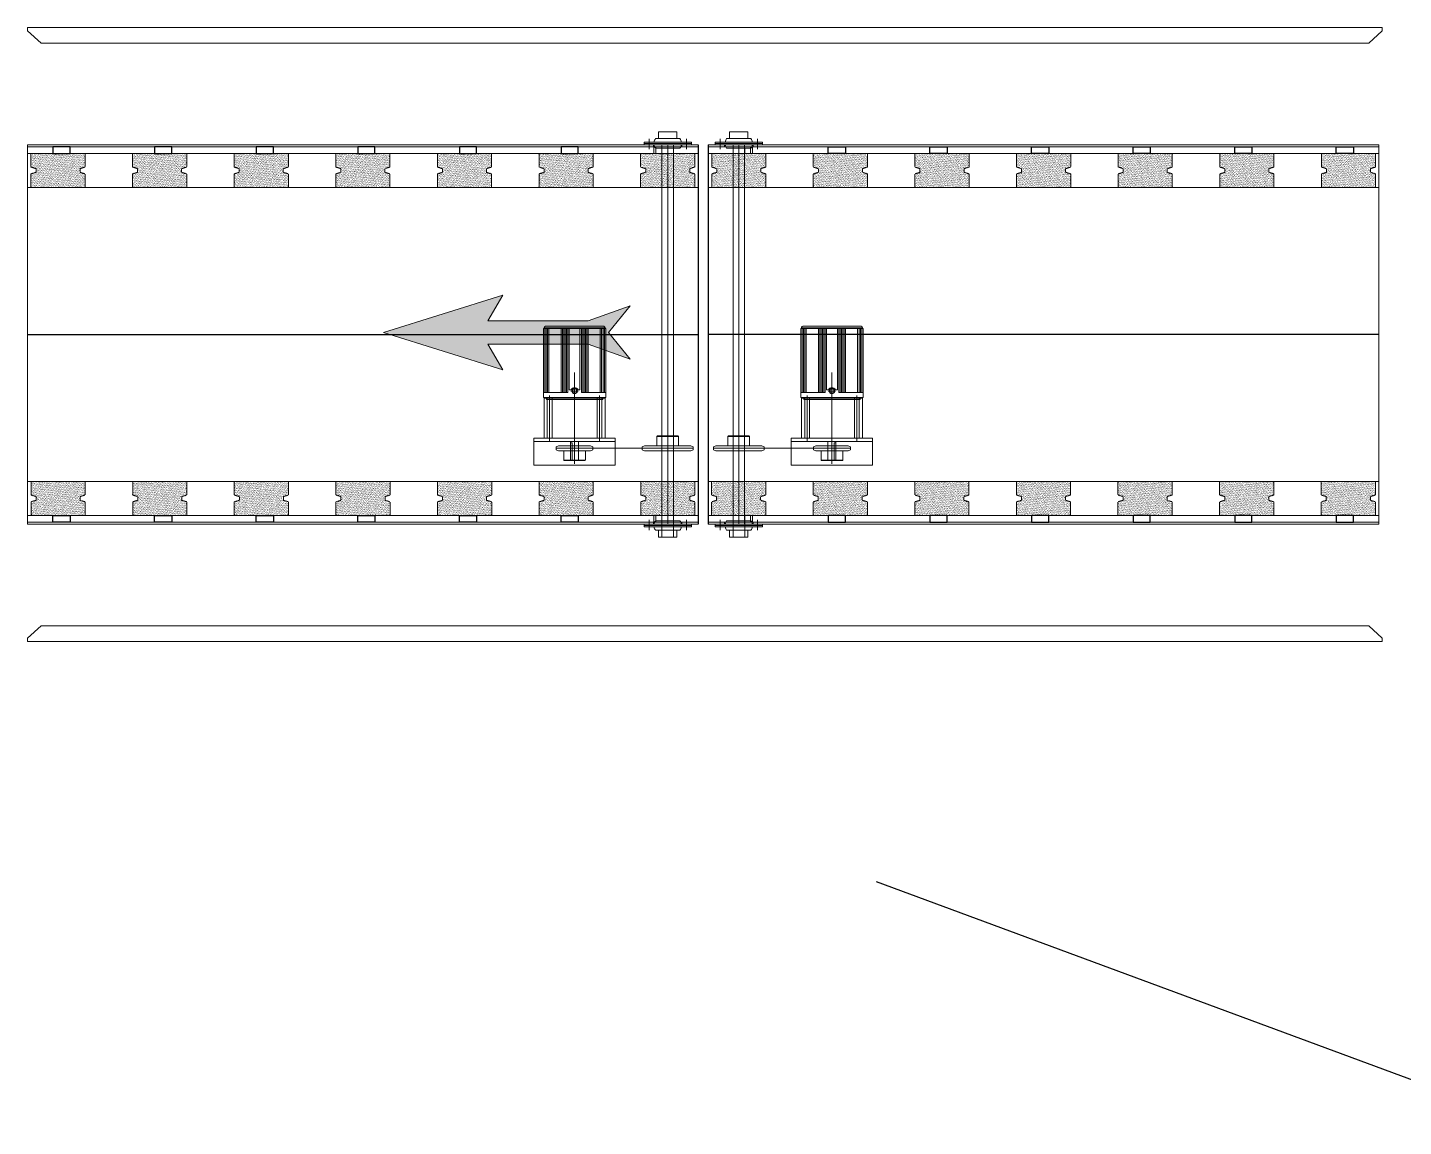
# Model space of a CAD drawing. Header units: millimetres. Extents: x 2676 to 14409, y -484 to 4878.
# Drawn here: x 11016 to 13047, y 914 to 2536 of the extents above; entities that cross this region are included whole.
import ezdxf
from ezdxf.lldxf.tags import DXFTag

# ---------------------------------------------------------------- set-up
doc = ezdxf.new("R2010")
doc.units = ezdxf.units.MM
for name, pattern in [('DASHED', [0.75, 0.5, -0.25]), ('DASHED2', [0.375, 0.25, -0.125]), ('HIDDENX2', [0.75, 0.5, -0.25])]:
    doc.linetypes.add(name, pattern=pattern)
for name, color, linetype, lineweight in [('1', 1, 'Continuous', 20), ('2', 5, 'Continuous', 18), ('3', 3, 'HIDDENX2', 18), ('8', 35, 'Continuous', 5), ('c', 32, 'Continuous', 18), ('LL', 2, 'DASHED', 18), ('空板返回层', 3, 'Continuous', 15), ('粗实线', 7, 'Continuous', 25)]:
    doc.layers.add(name, color=color, linetype=linetype, lineweight=lineweight)
doc.layers.add('l-wire-jj', color=2, linetype='Continuous')
tags = doc.linetypes.add('DIVIDE', pattern=[1.25, 0.5, -0.25, 0, -0.25, 0, -0.25]).pattern_tags.tags
tags[14:15] = [DXFTag(74, 4), DXFTag(75, 0), DXFTag(340, '0'), DXFTag(46, 1.0), DXFTag(50, 0.0), DXFTag(44, 0.0), DXFTag(45, 0.0)]
tags[12:13] = [DXFTag(74, 4), DXFTag(75, 0), DXFTag(340, '0'), DXFTag(46, 1.0), DXFTag(50, 0.0), DXFTag(44, 0.0), DXFTag(45, 0.0)]
tags[10:11] = [DXFTag(74, 4), DXFTag(75, 0), DXFTag(340, '0'), DXFTag(46, 1.0), DXFTag(50, 0.0), DXFTag(44, 0.0), DXFTag(45, 0.0)]
tags[8:9] = [DXFTag(74, 4), DXFTag(75, 0), DXFTag(340, '0'), DXFTag(46, 1.0), DXFTag(50, 0.0), DXFTag(44, 0.0), DXFTag(45, 0.0)]
tags[6:7] = [DXFTag(74, 4), DXFTag(75, 0), DXFTag(340, '0'), DXFTag(46, 1.0), DXFTag(50, 0.0), DXFTag(44, 0.0), DXFTag(45, 0.0)]
tags[4:5] = [DXFTag(74, 4), DXFTag(75, 0), DXFTag(340, '0'), DXFTag(46, 1.0), DXFTag(50, 0.0), DXFTag(44, 0.0), DXFTag(45, 0.0)]

# ---------------------------------------------------------------- blocks, each defined once
blk = doc.blocks.new('RTHRHY')
blk.add_hatch(color=1).paths.add_polyline_path([(88631, 110716.2), (88662.2, 110727.2), (88646.2, 110707.5), (88662.2, 110687.9), (88631, 110698.9), (88557.1, 110698.9), (88568.1, 110680), (88480.1, 110707.5), (88568.1, 110735.1), (88557.1, 110716.2)])
at = {"layer": '8', "color": 1, "linetype": 'Continuous'}
for p, q in [((88480.1, 110707.5, 74.1), (88568.1, 110735.1, 74.1)), ((88568.1, 110735.1, 74.1), (88557.1, 110716.2, 74.1)), ((88631, 110716.2, 74.1), (88662.2, 110727.2, 74.1)), ((88662.2, 110727.2, 74.1), (88646.2, 110707.5, 74.1)), ((88557.1, 110716.2, 74.1), (88631, 110716.2, 74.1)), ((88480.1, 110707.5, 74.1), (88568.1, 110680, 74.1)), ((88568.1, 110680, 74.1), (88557.1, 110698.9, 74.1)), ((88557.1, 110698.9, 74.1), (88631, 110698.9, 74.1)), ((88631, 110698.9, 74.1), (88662.2, 110687.9, 74.1)), ((88662.2, 110687.9, 74.1), (88646.2, 110707.5, 74.1))]:
    blk.add_line(p, q, dxfattribs=at)
blk = doc.blocks.new('gh')
h = blk.add_hatch()
h.set_pattern_fill('AR-SAND', color=4, scale=0.05, style=0)
edge = h.paths.add_edge_path(flags=0)
edge.add_arc((291448.5, 65869.2), 0.75, 270, 360)
edge.add_line((291449.2, 65869.2), (291449.2, 65887.8))
edge.add_arc((291448.5, 65887.8), 0.75, 0, 73.3008)
edge.add_line((291448.7, 65888.6), (291442.3, 65890.5))
edge.add_arc((291442.5, 65891.2), 0.75, 180, 253.3008, ccw=False)
edge.add_line((291441.7, 65891.2), (291441.7, 65895.6))
edge.add_arc((291442.5, 65895.6), 0.75, 106.6992, 180, ccw=False)
edge.add_line((291442.3, 65896.3), (291448.7, 65898.2))
edge.add_arc((291448.5, 65899), 0.75, 286.6992, 360)
edge.add_line((291449.2, 65899), (291449.2, 65917.7))
edge.add_arc((291448.5, 65917.7), 0.75, 0, 90)
edge.add_line((291448.5, 65918.4), (291409.2, 65918.4))
edge.add_line((291409.2, 65918.4), (291370, 65918.4))
edge.add_arc((291370, 65917.7), 0.75, 90, 180)
edge.add_line((291369.2, 65917.7), (291369.2, 65899))
edge.add_arc((291370, 65899), 0.75, 180, 253.3008)
edge.add_line((291369.8, 65898.2), (291376.2, 65896.3))
edge.add_arc((291376, 65895.6), 0.75, 0, 73.3008, ccw=False)
edge.add_line((291376.7, 65895.6), (291376.7, 65891.2))
edge.add_arc((291376, 65891.2), 0.75, 286.6992, 360, ccw=False)
edge.add_line((291376.2, 65890.5), (291369.8, 65888.6))
edge.add_arc((291370, 65887.8), 0.75, 106.6992, 180)
edge.add_line((291369.2, 65887.8), (291369.2, 65869.2))
edge.add_arc((291370, 65869.2), 0.75, 180, 270)
edge.add_line((291370, 65868.4), (291409.2, 65868.4))
edge.add_line((291409.2, 65868.4), (291448.5, 65868.4))
at = {"layer": '3', "lineweight": 0}
for p, q in [((291369.2, 65917.7), (291369.2, 65899)), ((291449.2, 65917.7), (291449.2, 65899)), ((291369.8, 65898.2), (291376.2, 65896.3)), ((291376.7, 65895.6), (291376.7, 65891.2)), ((291441.7, 65895.6), (291441.7, 65891.2)), ((291448.7, 65898.2), (291442.3, 65896.3)), ((291369.2, 65887.8), (291369.2, 65869.2)), ((291376.2, 65890.5), (291369.8, 65888.6)), ((291442.3, 65890.5), (291448.7, 65888.6)), ((291449.2, 65887.8), (291449.2, 65869.2))]:
    blk.add_line(p, q, dxfattribs=at)
for centre, start, end in [((291370, 65917.7), 90, 180), ((291448.5, 65917.7), 0, 90), ((291370, 65899), 180, 253.3008), ((291376, 65895.6), 0, 73.3008), ((291376, 65891.2), 286.6992, 360), ((291442.5, 65895.6), 106.6992, 180), ((291442.5, 65891.2), 180, 253.3008), ((291448.5, 65899), 286.6992, 360), ((291370, 65887.8), 106.6992, 180), ((291448.5, 65887.8), 0, 73.3008), ((291370, 65869.2), 180, 270), ((291448.5, 65869.2), 270, 0)]:
    blk.add_arc(centre, 0.75, start, end, dxfattribs=at)
at = {"layer": 'Defpoints', "color": 3, "linetype": 'DASHED', "lineweight": 0}
for p in [(291369.5, 65898.4), (291449, 65898.4)]:
    blk.add_point(p, dxfattribs=at)
at = {"layer": '粗实线', "lineweight": 0}
for p, q in [((291404.2, 65918.4), (291370, 65918.4)), ((291448.5, 65918.4), (291370, 65918.4)), ((291370, 65868.4), (291404.2, 65868.4)), ((291370, 65868.4), (291448.5, 65868.4))]:
    blk.add_line(p, q, dxfattribs=at)
blk = doc.blocks.new('erhgrth')
at = {"color": 1}
blk.add_line((23774.2, 98991.4, -468.3), (23774.2, 98001.4, -468.3), dxfattribs=at)
at = {"color": 1, "elevation": -888.1}
for points in [[(23497.2, 98953.9), (23507.2, 98953.9), (23507.2, 98928.5), (23497.2, 98928.5)], [(24051.2, 98953.9), (24041.2, 98953.9), (24041.2, 98928.5), (24051.2, 98928.5)], [(23497.2, 98803.9), (23507.2, 98803.9), (23507.2, 98778.5), (23497.2, 98778.5)], [(24051.2, 98803.9), (24041.2, 98803.9), (24041.2, 98778.5), (24051.2, 98778.5)], [(23497.2, 98653.9), (23507.2, 98653.9), (23507.2, 98628.5), (23497.2, 98628.5)], [(24051.2, 98653.9), (24041.2, 98653.9), (24041.2, 98628.5), (24051.2, 98628.5)], [(23497.2, 98503.9), (23507.2, 98503.9), (23507.2, 98478.5), (23497.2, 98478.5)], [(24051.2, 98503.9), (24041.2, 98503.9), (24041.2, 98478.5), (24051.2, 98478.5)], [(23497.2, 98353.9), (23507.2, 98353.9), (23507.2, 98328.5), (23497.2, 98328.5)], [(24051.2, 98353.9), (24041.2, 98353.9), (24041.2, 98328.5), (24051.2, 98328.5)], [(23497.2, 98203.9), (23507.2, 98203.9), (23507.2, 98178.5), (23497.2, 98178.5)], [(24051.2, 98203.9), (24041.2, 98203.9), (24041.2, 98178.5), (24051.2, 98178.5)]]:
    blk.add_lwpolyline(points, close=True, dxfattribs=at)
at = {"layer": '1', "lineweight": 0}
for p, q in [((23617.4, 98220.7, -888.1), (23684.2, 98220.7, -888.1)), ((23690.7, 98178.5, -888.1), (23690.7, 98189.2, -888.1)), ((23583.1, 98183.9, -888.1), (23625.4, 98183.9, -888.1)), ((23605.3, 98183.9, -888.1), (23718, 98183.9, -888.1)), ((23617.4, 98147.2, -888.1), (23684.2, 98147.2, -888.1)), ((23500.5, 98073.9, -888.1), (23485.3, 98073.9, -888.1)), ((24047.9, 98073.9, -888.1), (24063.1, 98073.9, -888.1)), ((23500.5, 98018.9, -888.1), (23485.3, 98018.9, -888.1)), ((24047.9, 98018.9, -888.1), (24063.1, 98018.9, -888.1))]:
    blk.add_line(p, q, dxfattribs=at)
at = {"layer": '2', "color": 3, "linetype": 'Continuous', "lineweight": 0}
for p, q in [((23494.2, 98001.4, -96.4), (23494.2, 98991.4, -1536.9)), ((24054.2, 98001.4, -96.4), (24054.2, 98991.4, -1536.9))]:
    blk.add_line(p, q, dxfattribs=at)
at = {"layer": '2', "lineweight": 0}
for p, q in [((23621.2, 98224.2, -888.1), (23681.2, 98224.2, -888.1)), ((23621.2, 98217.2, -888.1), (23681.2, 98217.2, -888.1)), ((23589.2, 98187.4, -888.1), (23614.2, 98187.4, -888.1)), ((23614.2, 98189.9, -888.1), (23614.2, 98187.4, -888.1)), ((23621.2, 98150.7, -888.1), (23681.2, 98150.7, -888.1)), ((23621.2, 98143.7, -888.1), (23681.2, 98143.7, -888.1))]:
    blk.add_line(p, q, dxfattribs=at)
at = {"layer": '2', "linetype": 'Continuous', "lineweight": 0}
for p, q in [((23485.2, 98064.4, -888.1), (23485.2, 98028.4, -888.1)), ((23494.2, 98081.4, -888.1), (23490.2, 98081.4, -888.1)), ((23490.2, 98081.4, -888.1), (23490.2, 98011.4, -888.1)), ((23492.2, 98081.4, -888.1), (23492.2, 98011.4, -888.1)), ((23497.2, 98067.4, -888.1), (23494.2, 98067.4, -888.1)), ((24054.2, 98081.4, -888.1), (24058.2, 98081.4, -888.1)), ((24056.2, 98081.4, -888.1), (24056.2, 98011.4, -888.1)), ((24058.2, 98081.4, -888.1), (24058.2, 98011.4, -888.1)), ((24063.2, 98064.4, -888.1), (24063.2, 98028.4, -888.1)), ((23485.2, 98059.9, -888.1), (23475.2, 98059.9, -888.1)), ((23475.2, 98059.9, -888.1), (23475.2, 98032.9, -888.1)), ((24063.2, 98059.9, -888.1), (24073.2, 98059.9, -888.1)), ((24073.2, 98059.9, -888.1), (24073.2, 98032.9, -888.1)), ((23485.2, 98032.9, -888.1), (23475.2, 98032.9, -888.1)), ((23497.2, 98025.4, -888.1), (23494.2, 98025.4, -888.1)), ((24063.2, 98032.9, -888.1), (24073.2, 98032.9, -888.1)), ((23494.2, 98011.4, -888.1), (23490.2, 98011.4, -888.1)), ((24054.2, 98011.4, -888.1), (24058.2, 98011.4, -888.1))]:
    blk.add_line(p, q, dxfattribs=at)
for centre, start, end in [((23491.4, 98056, -888.1), 96.9101, 126.6927), ((23492.9, 98056, -888.1), 53.3073, 83.0899), ((24055.4, 98056, -888.1), 96.9101, 126.6927), ((24056.9, 98056, -888.1), 53.3073, 83.0899), ((23491.4, 98036.8, -888.1), 233.3073, 263.0899), ((23492.9, 98036.8, -888.1), 276.9101, 306.6927), ((24055.4, 98036.8, -888.1), 233.3073, 263.0899), ((24056.9, 98036.8, -888.1), 276.9101, 306.6927)]:
    blk.add_arc(centre, 10.5, start, end, dxfattribs=at)
at = {"layer": '3', "lineweight": 0}
for p, q in [((23991.2, 98990, -600.2), (23991.2, 98985.2, -600.2)), ((24041.2, 98985.2, -600.2), (24041.2, 98990, -600.2)), ((23589.2, 98189.9, -888.1), (23616.2, 98189.9, -888.1)), ((23589.2, 98177.9, -888.1), (23616.2, 98177.9, -888.1)), ((23507.2, 98006.4, -888.1), (23507.2, 98001.6, -888.1)), ((23557.2, 98001.6, -888.1), (23557.2, 98006.4, -888.1))]:
    blk.add_line(p, q, dxfattribs=at)
at = {"layer": 'c', "color": 6, "linetype": 'DIVIDE', "lineweight": 0}
blk.add_line((23606.2, 98211.2, -888.1), (23606.2, 98008.7, -888.1), dxfattribs=at)
at = {"layer": 'c', "lineweight": 0}
blk.add_line((23494.2, 98046.4, -287.8), (24054.2, 98046.4, -287.8), dxfattribs=at)
at = {"layer": 'l-wire-jj', "color": 4}
blk.add_line((24054.2, 98001.4), (23494.2, 98001.4), dxfattribs=at)
at = {"layer": 'LL', "color": 4, "lineweight": 0}
for p, q in [((23497.2, 98066.9, -888.1), (23507.2, 98066.9, -888.1)), ((24041.2, 98066.9, -888.1), (24051.2, 98066.9, -888.1))]:
    blk.add_line(p, q, dxfattribs=at)
at = {"layer": '空板返回层', "ltscale": 0.5}
blk.add_line((23494.2, 98991.4, 106.8), (24054.2, 98991.4, -1043.4), dxfattribs=at)
at = {"layer": '粗实线', "lineweight": 0}
for p, q in [((23497.2, 98001.4, -96.4), (23497.2, 98991.4, -1536.9)), ((23507.2, 98001.4, -888.1), (23507.2, 98991.4, -888.1)), ((23557.2, 98991.4, -888.1), (23557.2, 98001.4, -888.1)), ((24041.2, 98991.4, -1392.8), (23991.2, 98991.4, -1392.8)), ((23991.2, 98991.4, -1392.8), (23991.2, 98001.4, -1392.8)), ((24041.2, 98001.4, -1392.8), (24041.2, 98991.4, -1392.8)), ((24051.2, 98001.4, -96.4), (24051.2, 98991.4, -1536.9)), ((23581.2, 98243.9, -888.1), (23621.2, 98243.9, -888.1)), ((23581.2, 98243.9, -888.1), (23581.2, 98123.9, -888.1)), ((23616.2, 98243.9, -888.1), (23616.2, 98123.9, -888.1)), ((23621.2, 98243.9, -888.1), (23621.2, 98123.9, -888.1)), ((23621.2, 98228.9, -888.1), (23621.2, 98138.9, -888.1)), ((23621.2, 98228.9, -888.1), (23680.2, 98228.9, -888.1)), ((23681.2, 98227.9, -888.1), (23680.2, 98228.9, -888.1)), ((23680.2, 98138.9, -888.1), (23680.2, 98228.9, -888.1)), ((23783.2, 98229.9, -888.1), (23681.2, 98229.9, -888.1)), ((23681.2, 98229.9, -888.1), (23681.2, 98183.9, -888.1)), ((23681.2, 98227.9, -888.1), (23681.2, 98139.9, -888.1)), ((23688.7, 98229.9, -888.1), (23688.7, 98193.9, -888.1)), ((23783.2, 98227.9, -888.1), (23688.7, 98227.9, -888.1)), ((23783.2, 98229.9, -888.1), (23783.2, 98183.9, -888.1)), ((23783.2, 98228.9, -888.1), (23784.2, 98228.9, -888.1)), ((23784.2, 98228.9, -888.1), (23784.2, 98183.9, -888.1)), ((23786.2, 98226.9, -888.1), (23786.2, 98183.9, -888.1)), ((23604, 98211.2, -888.1), (23602.5, 98207.7, -888.1)), ((23602.5, 98160.2, -888.1), (23602.5, 98207.7, -888.1)), ((23604, 98211.2, -888.1), (23608.3, 98211.2, -888.1)), ((23608.3, 98211.2, -888.1), (23609.8, 98207.7, -888.1)), ((23609.8, 98207.7, -888.1), (23609.8, 98160.2, -888.1)), ((23680.2, 98225.4, -888.1), (23678.2, 98225.4, -888.1)), ((23678.2, 98225.4, -888.1), (23678.2, 98183.9, -888.1)), ((23680.2, 98226.4, -888.1), (23681.2, 98226.4, -888.1)), ((23680.2, 98226.4, -888.1), (23680.2, 98183.9, -888.1)), ((23783.2, 98225.9, -888.1), (23688.7, 98225.9, -888.1)), ((23783.2, 98223.9, -888.1), (23688.7, 98223.9, -888.1)), ((23783.2, 98221.9, -888.1), (23688.7, 98221.9, -888.1)), ((23588.8, 98199.9, -888.1), (23602.5, 98199.9, -888.1)), ((23616.2, 98201.9, -888.1), (23616.2, 98165.9, -888.1)), ((23783.2, 98203.9, -888.1), (23688.7, 98203.9, -888.1)), ((23783.2, 98201.9, -888.1), (23688.7, 98201.9, -888.1)), ((23783.2, 98199.9, -888.1), (23688.7, 98199.9, -888.1)), ((23783.2, 98197.9, -888.1), (23688.7, 98197.9, -888.1)), ((23783.2, 98195.9, -888.1), (23688.7, 98195.9, -888.1)), ((23783.2, 98193.9, -888.1), (23688.7, 98193.9, -888.1)), ((23692.7, 98191.9, -888.1), (23692.7, 98189.1, -888.1)), ((23783.2, 98191.9, -888.1), (23692.7, 98191.9, -888.1)), ((23588.8, 98167.9, -888.1), (23602.5, 98167.9, -888.1)), ((23678.2, 98142.4, -888.1), (23678.2, 98183.9, -888.1)), ((23680.2, 98141.4, -888.1), (23680.2, 98183.9, -888.1)), ((23681.2, 98137.9, -888.1), (23681.2, 98183.9, -888.1)), ((23688.7, 98137.9, -888.1), (23688.7, 98173.9, -888.1)), ((23783.2, 98173.9, -888.1), (23688.7, 98173.9, -888.1)), ((23783.2, 98171.9, -888.1), (23688.7, 98171.9, -888.1)), ((23783.2, 98169.9, -888.1), (23688.7, 98169.9, -888.1)), ((23783.2, 98167.9, -888.1), (23688.7, 98167.9, -888.1)), ((23692.7, 98175.9, -888.1), (23692.7, 98178.7, -888.1)), ((23783.2, 98175.9, -888.1), (23692.7, 98175.9, -888.1)), ((23783.2, 98137.9, -888.1), (23783.2, 98183.9, -888.1)), ((23784.2, 98138.9, -888.1), (23784.2, 98183.9, -888.1)), ((23786.2, 98140.9, -888.1), (23786.2, 98183.9, -888.1)), ((24041.2, 98168.9, -888.1), (24041.2, 98001.4, -888.1)), ((24041.2, 98001.4, -888.1), (24041.2, 98168.9, -888.1)), ((23604, 98156.7, -888.1), (23602.5, 98160.2, -888.1)), ((23608.3, 98156.7, -888.1), (23604, 98156.7, -888.1)), ((23608.3, 98156.7, -888.1), (23609.8, 98160.2, -888.1)), ((23783.2, 98165.9, -888.1), (23688.7, 98165.9, -888.1)), ((23783.2, 98163.9, -888.1), (23688.7, 98163.9, -888.1)), ((23783.2, 98145.9, -888.1), (23688.7, 98145.9, -888.1)), ((23621.2, 98138.9, -888.1), (23680.2, 98138.9, -888.1)), ((23680.2, 98142.4, -888.1), (23678.2, 98142.4, -888.1)), ((23680.2, 98141.4, -888.1), (23681.2, 98141.4, -888.1)), ((23680.2, 98138.9, -888.1), (23681.2, 98139.9, -888.1)), ((23783.2, 98137.9, -888.1), (23681.2, 98137.9, -888.1)), ((23783.2, 98143.9, -888.1), (23688.7, 98143.9, -888.1)), ((23783.2, 98141.9, -888.1), (23688.7, 98141.9, -888.1)), ((23783.2, 98139.9, -888.1), (23688.7, 98139.9, -888.1)), ((23783.2, 98138.9, -888.1), (23784.2, 98138.9, -888.1)), ((23581.2, 98123.9, -888.1), (23621.2, 98123.9, -888.1)), ((24041.2, 98046.4, -888.1), (24041.2, 98085.7, -888.1)), ((24041.2, 98085.7, -888.1), (24041.2, 98046.4, -888.1)), ((23604, 98084, -888.1), (23602.5, 98080.5, -888.1)), ((23602.5, 98080.5, -888.1), (23602.5, 98012.4, -888.1)), ((23608.3, 98084, -888.1), (23604, 98084, -888.1)), ((23608.3, 98084, -888.1), (23609.8, 98080.5, -888.1)), ((23609.8, 98012.4, -888.1), (23609.8, 98080.5, -888.1)), ((24051.2, 98067.4, -888.1), (24054.2, 98067.4, -888.1)), ((23475.2, 98055.1, -888.1), (23507.2, 98055.1, -888.1)), ((23494.2, 98054.9, -287.8), (24054.2, 98054.9, -287.8)), ((23497.2, 98063.9, -888.1), (23507.2, 98063.9, -888.1)), ((23557.2, 98054.9, -888.1), (23602.5, 98054.9, -888.1)), ((23623.5, 98062.4, -888.1), (23609.8, 98062.4, -888.1)), ((23624.5, 98061.4, -888.1), (23623.5, 98062.4, -888.1)), ((23623.5, 98062.4, -888.1), (23623.5, 98030.4, -888.1)), ((23624.5, 98061.4, -888.1), (23624.5, 98031.4, -888.1)), ((24041.2, 98054.9, -888.1), (24041.2, 98063.9, -888.1)), ((24041.2, 98063.9, -888.1), (24051.2, 98063.9, -888.1)), ((24049.2, 98055.1, -888.1), (24041.2, 98055.1, -888.1)), ((24041.2, 98046.4, -888.1), (24041.2, 98007.2, -888.1)), ((24041.2, 98007.2, -888.1), (24041.2, 98046.4, -888.1)), ((23475.2, 98038.1, -888.1), (23507.2, 98038.1, -888.1)), ((23494.2, 98037.9, -287.8), (24054.2, 98037.9, -287.8)), ((23557.2, 98037.9, -888.1), (23602.5, 98037.9, -888.1)), ((23623.5, 98030.4, -888.1), (23609.8, 98030.4, -888.1)), ((23623.5, 98030.4, -888.1), (23624.5, 98031.4, -888.1)), ((24049.2, 98038.1, -888.1), (24041.2, 98038.1, -888.1)), ((24051.2, 98025.4, -888.1), (24054.2, 98025.4, -888.1)), ((23604, 98008.9, -888.1), (23602.5, 98012.4, -888.1)), ((23604, 98008.9, -888.1), (23608.3, 98008.9, -888.1)), ((23608.3, 98008.9, -888.1), (23609.8, 98012.4, -888.1))]:
    blk.add_line(p, q, dxfattribs=at)
at = {"layer": '粗实线', "linetype": 'Continuous', "lineweight": 0}
for p, q in [((23588.2, 98199.3, -888.1), (23588.8, 98199.9, -888.1)), ((23588.2, 98168.6, -888.1), (23588.2, 98199.3, -888.1)), ((23588.8, 98167.9, -888.1), (23588.8, 98199.9, -888.1)), ((23588.2, 98168.6, -888.1), (23588.8, 98167.9, -888.1))]:
    blk.add_line(p, q, dxfattribs=at)
at = {"layer": '粗实线', "color": 5, "linetype": 'DASHED2', "lineweight": 0}
for p, q in [((23494.2, 98081.4, -888.1), (23494.2, 98011.4, -888.1)), ((24054.2, 98081.4, -888.1), (24054.2, 98011.4, -888.1))]:
    blk.add_line(p, q, dxfattribs=at)
at = {"layer": '粗实线', "color": 5, "linetype": 'ByBlock', "lineweight": 0}
for p, q in [((23499.2, 98064.4, -888.1), (23499.2, 98028.4, -888.1)), ((24049.2, 98064.4, -888.1), (24049.2, 98028.4, -888.1))]:
    blk.add_line(p, q, dxfattribs=at)
at = {"layer": '粗实线', "lineweight": 0}
for radius in [4.04, 3]:
    blk.add_circle((23690.7, 98183.9, -888.1), radius, dxfattribs=at)
for centre, radius, start, end in [((23784.2, 98226.9, -888.1), 2, 0, 90), ((23689.7, 98183.9, -888.1), 6, 300, 60), ((23784.2, 98140.9, -888.1), 2, 270, 0)]:
    blk.add_arc(centre, radius, start, end, dxfattribs=at)
at = {"color": 4, "extrusion": (0, 0, -1), "rotation": 90}
for p in [(42361.2, -192463, 888.1), (41877.2, -192462.8, 888.1), (41877.2, -192612.8, 888.1), (42361.2, -192613, 888.1), (42361.2, -192763, 888.1), (41877.2, -192762.8, 888.1), (42361.2, -192913, 888.1), (41877.2, -192912.8, 888.1), (42361.2, -193063, 888.1), (41877.2, -193062.8, 888.1), (42361.2, -193213, 888.1), (41877.2, -193212.8, 888.1), (42361.2, -193363, 888.1), (41877.2, -193362.8, 888.1)]:
    blk.add_blockref('gh', p, dxfattribs=at)
blk = doc.blocks.new('erhryhtyj')
at = {"layer": '2', "color": 3, "linetype": 'Continuous', "lineweight": 0}
for p, q in [((23321.2, 97001.4, 984.2), (23321.2, 99001.4, 47.6)), ((23321.2, 99001.4, 47.6), (23326.2, 99001.4, 47.6)), ((23344.2, 98981.4, 47.6), (23326.2, 99001.4, 47.6)), ((24204.2, 98981.4, 47.6), (24222.2, 99001.4, 47.6)), ((24227.2, 99001.4, 47.6), (24222.2, 99001.4, 47.6)), ((24227.2, 97001.4, 984.2), (24227.2, 99001.4, 47.6)), ((23344.2, 97021.4, -240.3), (23344.2, 98981.4, 47.6)), ((24204.2, 97021.4, -240.3), (24204.2, 98981.4, 47.6)), ((23344.2, 97021.4, -240.3), (23326.2, 97001.4, -240.3)), ((24204.2, 97021.4, -240.3), (24222.2, 97001.4, -240.3)), ((23321.2, 97001.4, -240.3), (23326.2, 97001.4, -240.3)), ((24227.2, 97001.4, -240.3), (24222.2, 97001.4, -240.3))]:
    blk.add_line(p, q, dxfattribs=at)
at = {"color": 1}
blk.add_blockref('erhgrth', (0, 5), dxfattribs=at)
at = {"color": 1, "xscale": -1, "rotation": 180}
blk.add_blockref('erhgrth', (0, 195992.9, 1790.9), dxfattribs=at)

msp = doc.modelspace()

# ---------------------------------------------------------------- linework, layer by layer
msp.add_line((12268.5, 1275.8), (13245.9, 914.4))

# ---------------------------------------------------------------- block references
at = {"color": 1, "xscale": -1, "rotation": 270}
msp.add_blockref('erhryhtyj', (-85985.8, -21690.9, 2217.4), dxfattribs=at)
at = {"color": 1, "xscale": 2, "yscale": 2, "zscale": 2}
msp.add_blockref('RTHRHY', (-165418.9, -219328.9, -2057.3), dxfattribs=at)

doc.saveas('drawing.dxf')
